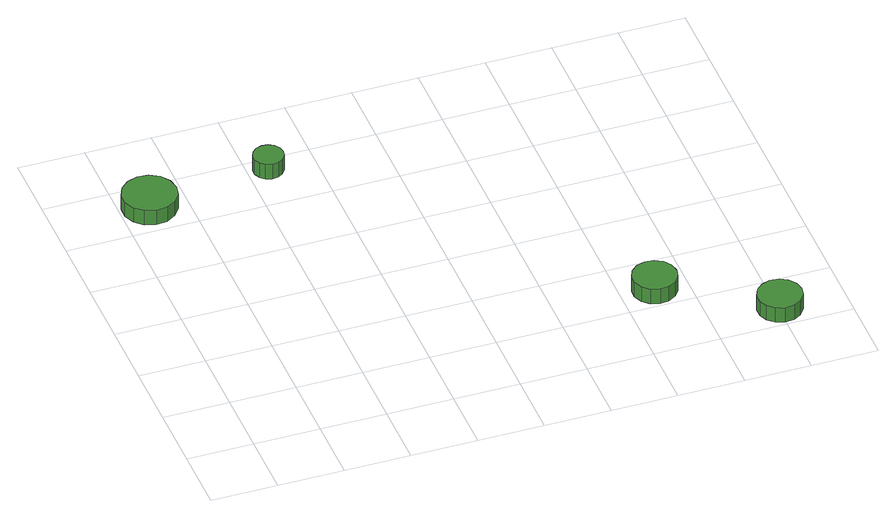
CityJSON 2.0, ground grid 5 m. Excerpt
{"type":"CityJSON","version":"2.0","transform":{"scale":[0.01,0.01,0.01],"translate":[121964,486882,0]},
"CityObjects":{
"tree1":{"type":"SolitaryVegetationObject","attributes":{"function":"something"},"geometry":[{"type":"MultiSurface","lod":"1","boundaries":[[[0,1,2,3,4,5,6,7,8,9,10,11,12,13,14]],[[15,16,17,18,19,20,21,22,23,24,25,26,27,28,29]],[[0,29,28,1]],[[1,28,27,2]],[[2,27,26,3]],[[3,26,25,4]],[[4,25,24,5]],[[5,24,23,6]],[[6,23,22,7]],[[7,22,21,8]],[[8,21,20,9]],[[9,20,19,10]],[[10,19,18,11]],[[11,18,17,12]],[[12,17,16,13]],[[13,16,15,14]],[[14,15,29,0]]]}]},
"tree2":{"type":"SolitaryVegetationObject","attributes":{"function":"something"},"geometry":[{"type":"MultiSurface","lod":"1","boundaries":[[[30,31,32,33,34,35,36,37,38,39,40,41,42,43,44]],[[45,46,47,48,49,50,51,52,53,54,55,56,57,58,59]],[[30,59,58,31]],[[31,58,57,32]],[[32,57,56,33]],[[33,56,55,34]],[[34,55,54,35]],[[35,54,53,36]],[[36,53,52,37]],[[37,52,51,38]],[[38,51,50,39]],[[39,50,49,40]],[[40,49,48,41]],[[41,48,47,42]],[[42,47,46,43]],[[43,46,45,44]],[[44,45,59,30]]]}]},
"tree3":{"type":"SolitaryVegetationObject","attributes":{"function":"something"},"geometry":[{"type":"MultiSurface","lod":"1","boundaries":[[[60,61,62,63,64,65,66,67,68,69,70,71,72,73,74]],[[75,76,77,78,79,80,81,82,83,84,85,86,87,88,89]],[[60,89,88,61]],[[61,88,87,62]],[[62,87,86,63]],[[63,86,85,64]],[[64,85,84,65]],[[65,84,83,66]],[[66,83,82,67]],[[67,82,81,68]],[[68,81,80,69]],[[69,80,79,70]],[[70,79,78,71]],[[71,78,77,72]],[[72,77,76,73]],[[73,76,75,74]],[[74,75,89,60]]]}]},
"tree4":{"type":"SolitaryVegetationObject","attributes":{"function":"something"},"geometry":[{"type":"MultiSurface","lod":"1","boundaries":[[[90,91,92,93,94,95,96,97,98,99,100,101,102,103,104]],[[105,106,107,108,109,110,111,112,113,114,115,116,117,118,119]],[[90,119,118,91]],[[91,118,117,92]],[[92,117,116,93]],[[93,116,115,94]],[[94,115,114,95]],[[95,114,113,96]],[[96,113,112,97]],[[97,112,111,98]],[[98,111,110,99]],[[99,110,109,100]],[[100,109,108,101]],[[101,108,107,102]],[[102,107,106,103]],[[103,106,105,104]],[[104,105,119,90]]]}]}
},
"vertices":[
[417,2751,234],[399,2833,234],[350,2902,234],[277,2944,234],[193,2953,234],[113,2927,234],[50,2870,234],[16,2793,234],[16,2709,234],[50,2632,234],[113,2575,234],[193,2549,234],[277,2558,234],[350,2600,234],[399,2668,234],[399,2668,105],[350,2600,105],[277,2558,105],[193,2549,105],[113,2575,105],[50,2632,105],[16,2709,105],[16,2793,105],[50,2870,105],[113,2927,105],[193,2953,105],[277,2944,105],[350,2902,105],[399,2833,105],[417,2751,105],
[1269,2889,220],[1259,2936,220],[1231,2974,220],[1190,2998,220],[1143,3003,220],[1098,2988,220],[1063,2956,220],[1043,2913,220],[1043,2866,220],[1063,2822,220],[1098,2791,220],[1143,2776,220],[1190,2781,220],[1231,2805,220],[1259,2843,220],[1259,2843,91],[1231,2805,91],[1190,2781,91],[1143,2776,91],[1098,2791,91],[1063,2822,91],[1043,2866,91],[1043,2913,91],[1063,2956,91],[1098,2988,91],[1143,3003,91],[1190,2998,91],[1231,2974,91],[1259,2936,91],[1269,2889,91],
[3417,683,221],[3403,751,221],[3363,807,221],[3303,841,221],[3234,848,221],[3168,827,221],[3117,781,221],[3089,718,221],[3089,649,221],[3117,586,221],[3168,539,221],[3234,518,221],[3303,525,221],[3363,560,221],[3403,616,221],[3403,616,92],[3363,560,92],[3303,525,92],[3234,518,92],[3168,539,92],[3117,586,92],[3089,649,92],[3089,718,92],[3117,781,92],[3168,827,92],[3234,848,92],[3303,841,92],[3363,807,92],[3403,751,92],[3417,683,92],
[4177,189,219],[4163,256,219],[4122,312,219],[4062,347,219],[3994,354,219],[3928,332,219],[3877,286,219],[3848,223,219],[3848,154,219],[3877,91,219],[3928,45,219],[3994,23,219],[4062,31,219],[4122,65,219],[4163,121,219],[4163,121,90],[4122,65,90],[4062,31,90],[3994,23,90],[3928,45,90],[3877,91,90],[3848,154,90],[3848,223,90],[3877,286,90],[3928,332,90],[3994,354,90],[4062,347,90],[4122,312,90],[4163,256,90],[4177,189,90]
]}
